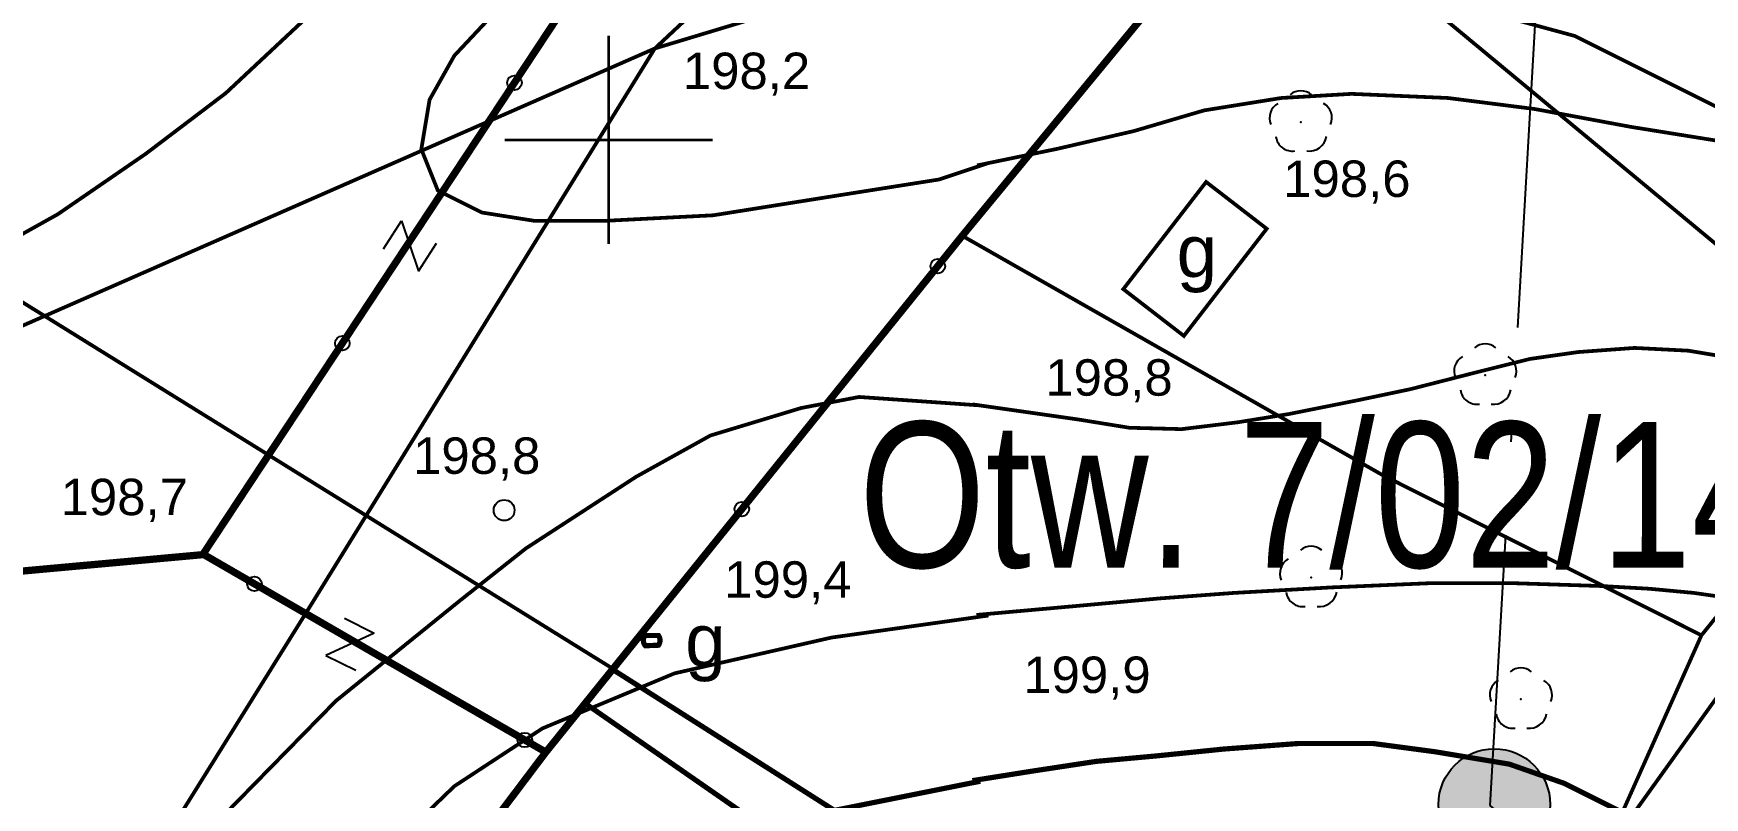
# Model space of a CAD drawing. Extents: x 7572697 to 7573818, y 5546684 to 5547005.
# Drawn here: x 7573186.18 to 7573226.33, y 5546784.19 to 5546802.56 of the extents above; entities that cross this region are included whole.
import ezdxf
from ezdxf.enums import TextEntityAlignment as Align

# ---------------------------------------------------------------- set-up
doc = ezdxf.new("R2010")
doc.units = 0
doc.header["$MEASUREMENT"] = 0
for name, pattern in [('15', [3, 2, -0.45, 0.1, -0.45]), ('2', [1, 0.5, -0.5]), ('901', [0])]:
    doc.linetypes.add(name, pattern=pattern)
doc.styles.add('STYL_ARIAL', font='Arial', dxfattribs={"oblique": 0.1})

# ---------------------------------------------------------------- blocks, each defined once
blk = doc.blocks.new('510')
at = {"color": 0}
blk.add_circle((0, 0), 0.25, dxfattribs=at)
blk.add_circle((0, 0), 0.25, dxfattribs=at)
blk = doc.blocks.new('922')
at = {"color": 0}
for centre, radius, start, end in [((-0.35, 0.1), 0.4, 119.8482, 203.5195), ((0, 0.35), 0.4, 50.114, 129.886), ((0.35, 0.1), 0.4, 336.8845, 60.1518), ((-0.2, -0.3), 0.4, 187.477, 278.4788), ((0.2, -0.275), 0.425, 262.6459, 349.6289)]:
    blk.add_arc(centre, radius, start, end, dxfattribs=at)
blk.add_point((0, 0), dxfattribs=at)
blk = doc.blocks.new('991')
at = {"color": 0}
for p, q in [((-0.4, 0.5), (0.4, 0.5)), ((0.4, 0.5), (-0.4, -0.5)), ((-0.4, -0.5), (0.4, -0.5))]:
    blk.add_line(p, q, dxfattribs=at)

msp = doc.modelspace()

# ---------------------------------------------------------------- hatches: boundary and pattern name
at = {"linetype": 'ByBlock'}
h = msp.add_hatch(color=1, dxfattribs=at)
edge = h.paths.add_edge_path()
edge.add_arc((7573221.2789, 5546784.0269), 1.3408, 0, 360)

# ---------------------------------------------------------------- linework, layer by layer
at = {"linetype": '15', "ltscale": 5}
msp.add_lwpolyline([(7573108.622, 5546899.293), (7573226.703, 5546880.3512), (7573221.1744, 5546784.0016), (7573305.1608, 5546712.2674)], dxfattribs=at)
at = {"color": 2}
for points, const_width in [([(7573096.6131, 5546850.9191), (7573100.9787, 5546848.3394), (7573110.0738, 5546842.5516), (7573128.2044, 5546831.5582), (7573141.6717, 5546823.3561), (7573167.3959, 5546807.5406), (7573181.4255, 5546798.8887), (7573200.1845, 5546787.2404)], 0.09), ([(7573208.7525, 5546781.7712), (7573200.1052, 5546787.2683)], 0.125)]:
    msp.add_lwpolyline(points, dxfattribs=dict(at, const_width=const_width))
at = {"color": 3, "linetype": '901', "const_width": 0.175}
for points in [[(7573198.493, 5546785.287), (7573208.496, 5546797.695), (7573212.728, 5546802.829), (7573215.5785, 5546806.6441), (7573216.339, 5546807.637), (7573218.244, 5546813.72), (7573224.226, 5546820.096)], [(7573201.87, 5546807.63), (7573190.258, 5546790.045), (7573194.665, 5546787.494), (7573198.493, 5546785.287)], [(7573133.1522, 5546791.8243), (7573164.8361, 5546787.7233), (7573190.3154, 5546790.0384)], [(7573180.6789, 5546762.2437), (7573180.7948, 5546762.1567), (7573189.001, 5546772.71), (7573198.493, 5546785.287)]]:
    msp.add_lwpolyline(points, dxfattribs=at)
at = {"color": 0, "linetype": '2', "const_width": 0.09}
for points in [[(7573209.0703, 5546765.499), (7573219.3891, 5546772.9404), (7573221.7372, 5546778.7943), (7573222.6434, 5546781.0499), (7573228.9273, 5546789.8142), (7573236.792, 5546801.0392), (7573250.2792, 5546814.3147)], [(7573216.0456, 5546797.9728), (7573216.0446, 5546797.9742), (7573216.0436, 5546797.9756), (7573216.0427, 5546797.9771), (7573216.0418, 5546797.9787), (7573216.041, 5546797.9802), (7573216.0403, 5546797.9818), (7573216.0396, 5546797.9834), (7573216.039, 5546797.985), (7573216.0384, 5546797.9867), (7573216.0379, 5546797.9883), (7573216.0374, 5546797.99), (7573216.037, 5546797.9917), (7573216.0367, 5546797.9934), (7573216.0364, 5546797.9951), (7573216.0362, 5546797.9969), (7573216.036, 5546797.9986), (7573216.0359, 5546798.0004), (7573216.0359, 5546798.0021), (7573216.0359, 5546798.0039), (7573216.036, 5546798.0056), (7573216.0362, 5546798.0073), (7573216.0364, 5546798.0091), (7573216.0366, 5546798.0108), (7573216.037, 5546798.0125), (7573216.0373, 5546798.0142), (7573216.0378, 5546798.0159), (7573216.0383, 5546798.0176), (7573216.0389, 5546798.0192), (7573216.0395, 5546798.0209), (7573216.0401, 5546798.0225), (7573216.0409, 5546798.024), (7573216.0417, 5546798.0256), (7573216.0425, 5546798.0271), (7573216.0434, 5546798.0286), (7573216.0443, 5546798.0301), (7573216.0453, 5546798.0315), (7573216.0464, 5546798.0329), (7573216.0475, 5546798.0343), (7573216.0486, 5546798.0356), (7573216.0498, 5546798.0369), (7573216.051, 5546798.0381), (7573216.0523, 5546798.0393), (7573216.0536, 5546798.0405), (7573216.055, 5546798.0416), (7573216.0564, 5546798.0426), (7573216.0578, 5546798.0436), (7573216.0592, 5546798.0446), (7573216.0607, 5546798.0455), (7573216.0623, 5546798.0464), (7573216.0638, 5546798.0472), (7573216.0654, 5546798.0479), (7573216.067, 5546798.0486), (7573216.0686, 5546798.0492), (7573216.0703, 5546798.0498), (7573216.0719, 5546798.0503), (7573216.0736, 5546798.0508), (7573216.0753, 5546798.0512), (7573216.077, 5546798.0515), (7573216.0788, 5546798.0518), (7573216.0805, 5546798.052), (7573216.0822, 5546798.0522), (7573216.084, 5546798.0523), (7573216.0857, 5546798.0523), (7573216.0875, 5546798.0523), (7573216.0892, 5546798.0522), (7573216.0909, 5546798.052), (7573216.0927, 5546798.0518), (7573216.0944, 5546798.0516), (7573216.0961, 5546798.0512), (7573216.0978, 5546798.0509), (7573216.0995, 5546798.0504), (7573216.1012, 5546798.0499), (7573216.1028, 5546798.0493), (7573216.1045, 5546798.0487), (7573216.1061, 5546798.0481), (7573216.1076, 5546798.0473), (7573216.1092, 5546798.0465), (7573216.1107, 5546798.0457), (7573216.1122, 5546798.0448), (7573216.1137, 5546798.0439), (7573216.1151, 5546798.0429), (7573216.1165, 5546798.0418), (7573216.1179, 5546798.0407), (7573216.1192, 5546798.0396), (7573216.1205, 5546798.0384), (7573216.1217, 5546798.0372), (7573216.1229, 5546798.0359), (7573216.1241, 5546798.0346), (7573216.1252, 5546798.0332), (7573216.1262, 5546798.0318), (7573216.1272, 5546798.0304), (7573216.1282, 5546798.029), (7573216.1291, 5546798.0275), (7573216.13, 5546798.0259), (7573216.1308, 5546798.0244), (7573216.1315, 5546798.0228), (7573216.1322, 5546798.0212), (7573216.1328, 5546798.0196), (7573216.1334, 5546798.0179), (7573216.1339, 5546798.0163), (7573216.1344, 5546798.0146), (7573216.1348, 5546798.0129), (7573216.1351, 5546798.0112), (7573216.1354, 5546798.0094), (7573216.1356, 5546798.0077), (7573216.1358, 5546798.006), (7573216.1359, 5546798.0042), (7573216.1359, 5546798.0025), (7573216.1359, 5546798.0007), (7573216.1358, 5546797.999), (7573216.1356, 5546797.9973), (7573216.1354, 5546797.9955), (7573216.1352, 5546797.9938), (7573216.1348, 5546797.9921), (7573216.1345, 5546797.9904), (7573216.134, 5546797.9887), (7573216.1335, 5546797.987), (7573216.133, 5546797.9854), (7573216.1323, 5546797.9837), (7573216.1317, 5546797.9821), (7573216.1309, 5546797.9806), (7573216.1301, 5546797.979), (7573216.1293, 5546797.9775), (7573216.1284, 5546797.976), (7573216.1275, 5546797.9745), (7573216.1265, 5546797.9731), (7573216.1254, 5546797.9717), (7573216.1243, 5546797.9703), (7573216.1232, 5546797.969), (7573216.122, 5546797.9677), (7573216.1208, 5546797.9665), (7573216.1195, 5546797.9653), (7573216.1182, 5546797.9641), (7573216.1168, 5546797.963), (7573216.1154, 5546797.962), (7573216.114, 5546797.961), (7573216.1126, 5546797.96), (7573216.1111, 5546797.9591), (7573216.1095, 5546797.9582), (7573216.108, 5546797.9574), (7573216.1064, 5546797.9567), (7573216.1048, 5546797.956), (7573216.1032, 5546797.9554), (7573216.1015, 5546797.9548), (7573216.0999, 5546797.9543), (7573216.0982, 5546797.9538), (7573216.0965, 5546797.9534), (7573216.0948, 5546797.9531), (7573216.0931, 5546797.9528), (7573216.0913, 5546797.9526), (7573216.0896, 5546797.9524), (7573216.0878, 5546797.9523), (7573216.0861, 5546797.9523), (7573216.0843, 5546797.9523), (7573216.0826, 5546797.9524), (7573216.0809, 5546797.9526), (7573216.0791, 5546797.9528), (7573216.0774, 5546797.953), (7573216.0757, 5546797.9534), (7573216.074, 5546797.9537), (7573216.0723, 5546797.9542), (7573216.0706, 5546797.9547), (7573216.069, 5546797.9552), (7573216.0673, 5546797.9559), (7573216.0657, 5546797.9565), (7573216.0642, 5546797.9573), (7573216.0626, 5546797.9581), (7573216.0611, 5546797.9589), (7573216.0596, 5546797.9598), (7573216.0581, 5546797.9607), (7573216.0567, 5546797.9617), (7573216.0553, 5546797.9628), (7573216.0539, 5546797.9639), (7573216.0526, 5546797.965), (7573216.0513, 5546797.9662), (7573216.0501, 5546797.9674), (7573216.0489, 5546797.9687), (7573216.0477, 5546797.97), (7573216.0456, 5546797.9728)], [(7573214.1935, 5546794.5993), (7573214.1925, 5546794.6007), (7573214.1915, 5546794.6022), (7573214.1906, 5546794.6037), (7573214.1898, 5546794.6052), (7573214.189, 5546794.6068), (7573214.1882, 5546794.6083), (7573214.1875, 5546794.6099), (7573214.1869, 5546794.6116), (7573214.1863, 5546794.6132), (7573214.1858, 5546794.6149), (7573214.1853, 5546794.6166), (7573214.1849, 5546794.6183), (7573214.1846, 5546794.62), (7573214.1843, 5546794.6217), (7573214.1841, 5546794.6234), (7573214.184, 5546794.6252), (7573214.1839, 5546794.6269), (7573214.1838, 5546794.6287), (7573214.1838, 5546794.6304), (7573214.1839, 5546794.6322), (7573214.1841, 5546794.6339), (7573214.1843, 5546794.6356), (7573214.1845, 5546794.6374), (7573214.1849, 5546794.6391), (7573214.1853, 5546794.6408), (7573214.1857, 5546794.6425), (7573214.1862, 5546794.6441), (7573214.1868, 5546794.6458), (7573214.1874, 5546794.6474), (7573214.1881, 5546794.649), (7573214.1888, 5546794.6506), (7573214.1896, 5546794.6522), (7573214.1904, 5546794.6537), (7573214.1913, 5546794.6552), (7573214.1923, 5546794.6567), (7573214.1933, 5546794.6581), (7573214.1943, 5546794.6595), (7573214.1954, 5546794.6608), (7573214.1965, 5546794.6622), (7573214.1977, 5546794.6635), (7573214.1989, 5546794.6647), (7573214.2002, 5546794.6659), (7573214.2015, 5546794.667), (7573214.2029, 5546794.6681), (7573214.2043, 5546794.6692), (7573214.2057, 5546794.6702), (7573214.2072, 5546794.6712), (7573214.2087, 5546794.6721), (7573214.2102, 5546794.6729), (7573214.2117, 5546794.6737), (7573214.2133, 5546794.6745), (7573214.2149, 5546794.6751), (7573214.2165, 5546794.6758), (7573214.2182, 5546794.6764), (7573214.2199, 5546794.6769), (7573214.2215, 5546794.6773), (7573214.2232, 5546794.6777), (7573214.2249, 5546794.6781), (7573214.2267, 5546794.6783), (7573214.2284, 5546794.6786), (7573214.2301, 5546794.6787), (7573214.2319, 5546794.6788), (7573214.2336, 5546794.6789), (7573214.2354, 5546794.6788), (7573214.2371, 5546794.6787), (7573214.2389, 5546794.6786), (7573214.2406, 5546794.6784), (7573214.2423, 5546794.6781), (7573214.244, 5546794.6778), (7573214.2457, 5546794.6774), (7573214.2474, 5546794.677), (7573214.2491, 5546794.6765), (7573214.2507, 5546794.6759), (7573214.2524, 5546794.6753), (7573214.254, 5546794.6746), (7573214.2556, 5546794.6739), (7573214.2571, 5546794.6731), (7573214.2587, 5546794.6723), (7573214.2601, 5546794.6714), (7573214.2616, 5546794.6704), (7573214.2631, 5546794.6694), (7573214.2644, 5546794.6684), (7573214.2658, 5546794.6673), (7573214.2671, 5546794.6661), (7573214.2684, 5546794.665), (7573214.2697, 5546794.6637), (7573214.2708, 5546794.6625), (7573214.272, 5546794.6611), (7573214.2731, 5546794.6598), (7573214.2742, 5546794.6584), (7573214.2752, 5546794.657), (7573214.2761, 5546794.6555), (7573214.277, 5546794.654), (7573214.2779, 5546794.6525), (7573214.2787, 5546794.6509), (7573214.2794, 5546794.6494), (7573214.2801, 5546794.6478), (7573214.2807, 5546794.6461), (7573214.2813, 5546794.6445), (7573214.2818, 5546794.6428), (7573214.2823, 5546794.6411), (7573214.2827, 5546794.6394), (7573214.283, 5546794.6377), (7573214.2833, 5546794.636), (7573214.2835, 5546794.6343), (7573214.2837, 5546794.6325), (7573214.2838, 5546794.6308), (7573214.2838, 5546794.629), (7573214.2838, 5546794.6273), (7573214.2837, 5546794.6256), (7573214.2836, 5546794.6238), (7573214.2834, 5546794.6221), (7573214.2831, 5546794.6204), (7573214.2828, 5546794.6186), (7573214.2824, 5546794.6169), (7573214.2819, 5546794.6153), (7573214.2814, 5546794.6136), (7573214.2809, 5546794.6119), (7573214.2802, 5546794.6103), (7573214.2796, 5546794.6087), (7573214.2788, 5546794.6071), (7573214.2781, 5546794.6056), (7573214.2772, 5546794.604), (7573214.2763, 5546794.6025), (7573214.2754, 5546794.6011), (7573214.2744, 5546794.5996), (7573214.2733, 5546794.5982), (7573214.2722, 5546794.5969), (7573214.2711, 5546794.5955), (7573214.2699, 5546794.5943), (7573214.2687, 5546794.593), (7573214.2674, 5546794.5918), (7573214.2661, 5546794.5907), (7573214.2648, 5546794.5896), (7573214.2634, 5546794.5885), (7573214.2619, 5546794.5875), (7573214.2605, 5546794.5866), (7573214.259, 5546794.5857), (7573214.2575, 5546794.5848), (7573214.2559, 5546794.584), (7573214.2543, 5546794.5833), (7573214.2527, 5546794.5826), (7573214.2511, 5546794.5819), (7573214.2495, 5546794.5814), (7573214.2478, 5546794.5808), (7573214.2461, 5546794.5804), (7573214.2444, 5546794.58), (7573214.2427, 5546794.5797), (7573214.241, 5546794.5794), (7573214.2392, 5546794.5792), (7573214.2375, 5546794.579), (7573214.2358, 5546794.5789), (7573214.234, 5546794.5789), (7573214.2323, 5546794.5789), (7573214.2305, 5546794.579), (7573214.2288, 5546794.5791), (7573214.227, 5546794.5793), (7573214.2253, 5546794.5796), (7573214.2236, 5546794.5799), (7573214.2219, 5546794.5803), (7573214.2202, 5546794.5807), (7573214.2185, 5546794.5812), (7573214.2169, 5546794.5818), (7573214.2153, 5546794.5824), (7573214.2137, 5546794.5831), (7573214.2121, 5546794.5838), (7573214.2105, 5546794.5846), (7573214.209, 5546794.5855), (7573214.2075, 5546794.5864), (7573214.206, 5546794.5873), (7573214.2046, 5546794.5883), (7573214.2032, 5546794.5893), (7573214.2018, 5546794.5904), (7573214.2005, 5546794.5916), (7573214.1992, 5546794.5928), (7573214.198, 5546794.594), (7573214.1968, 5546794.5953), (7573214.1956, 5546794.5966), (7573214.1935, 5546794.5993)]]:
    msp.add_lwpolyline(points, dxfattribs=at)
at = {"color": 0}
for points, const_width in [([(7573209.087, 5546809.6571), (7573201.1105, 5546802.1959), (7573192.7227, 5546788.6183), (7573177.5164, 5546764.2258)], 0.09), ([(7573276.6913, 5546772.7354), (7573270.6059, 5546778.8539), (7573240.8667, 5546793.6507), (7573223.219, 5546802.4944), (7573213.0391, 5546805.2593), (7573209.831, 5546804.8294)], 0.09), ([(7573133.3242, 5546791.6788), (7573142.4523, 5546791.0173), (7573159.9677, 5546787.6439), (7573167.1776, 5546787.3131), (7573201.1105, 5546802.196), (7573209.831, 5546804.8294)], 0.09), ([(7573214.3554, 5546798.9887), (7573215.8106, 5546797.8642), (7573213.8206, 5546795.2889), (7573212.3654, 5546796.4133), (7573214.3554, 5546798.9887)], 0.09), ([(7573197.2271, 5546791.4606), (7573197.2261, 5546791.4621), (7573197.2251, 5546791.4635), (7573197.2242, 5546791.465), (7573197.2234, 5546791.4665), (7573197.2226, 5546791.4681), (7573197.2218, 5546791.4697), (7573197.2211, 5546791.4713), (7573197.2205, 5546791.4729), (7573197.2199, 5546791.4745), (7573197.2194, 5546791.4762), (7573197.2189, 5546791.4779), (7573197.2185, 5546791.4796), (7573197.2182, 5546791.4813), (7573197.2179, 5546791.483), (7573197.2177, 5546791.4848), (7573197.2175, 5546791.4865), (7573197.2174, 5546791.4882), (7573197.2174, 5546791.49), (7573197.2174, 5546791.4917), (7573197.2175, 5546791.4935), (7573197.2177, 5546791.4952), (7573197.2179, 5546791.4969), (7573197.2181, 5546791.4987), (7573197.2185, 5546791.5004), (7573197.2188, 5546791.5021), (7573197.2193, 5546791.5038), (7573197.2198, 5546791.5054), (7573197.2204, 5546791.5071), (7573197.221, 5546791.5087), (7573197.2217, 5546791.5103), (7573197.2224, 5546791.5119), (7573197.2232, 5546791.5135), (7573197.224, 5546791.515), (7573197.2249, 5546791.5165), (7573197.2259, 5546791.518), (7573197.2268, 5546791.5194), (7573197.2279, 5546791.5208), (7573197.229, 5546791.5222), (7573197.2301, 5546791.5235), (7573197.2313, 5546791.5248), (7573197.2325, 5546791.526), (7573197.2338, 5546791.5272), (7573197.2351, 5546791.5284), (7573197.2365, 5546791.5295), (7573197.2379, 5546791.5305), (7573197.2393, 5546791.5315), (7573197.2408, 5546791.5325), (7573197.2422, 5546791.5334), (7573197.2438, 5546791.5342), (7573197.2453, 5546791.535), (7573197.2469, 5546791.5358), (7573197.2485, 5546791.5365), (7573197.2501, 5546791.5371), (7573197.2518, 5546791.5377), (7573197.2534, 5546791.5382), (7573197.2551, 5546791.5386), (7573197.2568, 5546791.539), (7573197.2585, 5546791.5394), (7573197.2603, 5546791.5397), (7573197.262, 5546791.5399), (7573197.2637, 5546791.54), (7573197.2655, 5546791.5401), (7573197.2672, 5546791.5402), (7573197.269, 5546791.5402), (7573197.2707, 5546791.5401), (7573197.2724, 5546791.5399), (7573197.2742, 5546791.5397), (7573197.2759, 5546791.5395), (7573197.2776, 5546791.5391), (7573197.2793, 5546791.5387), (7573197.281, 5546791.5383), (7573197.2827, 5546791.5378), (7573197.2843, 5546791.5372), (7573197.286, 5546791.5366), (7573197.2876, 5546791.5359), (7573197.2892, 5546791.5352), (7573197.2907, 5546791.5344), (7573197.2922, 5546791.5336), (7573197.2937, 5546791.5327), (7573197.2952, 5546791.5317), (7573197.2966, 5546791.5307), (7573197.298, 5546791.5297), (7573197.2994, 5546791.5286), (7573197.3007, 5546791.5275), (7573197.302, 5546791.5263), (7573197.3032, 5546791.5251), (7573197.3044, 5546791.5238), (7573197.3056, 5546791.5225), (7573197.3067, 5546791.5211), (7573197.3077, 5546791.5197), (7573197.3088, 5546791.5183), (7573197.3097, 5546791.5168), (7573197.3106, 5546791.5153), (7573197.3115, 5546791.5138), (7573197.3123, 5546791.5123), (7573197.313, 5546791.5107), (7573197.3137, 5546791.5091), (7573197.3143, 5546791.5075), (7573197.3149, 5546791.5058), (7573197.3154, 5546791.5041), (7573197.3159, 5546791.5025), (7573197.3163, 5546791.5008), (7573197.3166, 5546791.4991), (7573197.3169, 5546791.4973), (7573197.3171, 5546791.4956), (7573197.3173, 5546791.4939), (7573197.3174, 5546791.4921), (7573197.3174, 5546791.4904), (7573197.3174, 5546791.4886), (7573197.3173, 5546791.4869), (7573197.3172, 5546791.4851), (7573197.3169, 5546791.4834), (7573197.3167, 5546791.4817), (7573197.3164, 5546791.48), (7573197.316, 5546791.4783), (7573197.3155, 5546791.4766), (7573197.315, 5546791.4749), (7573197.3145, 5546791.4733), (7573197.3138, 5546791.4716), (7573197.3132, 5546791.47), (7573197.3124, 5546791.4684), (7573197.3116, 5546791.4669), (7573197.3108, 5546791.4653), (7573197.3099, 5546791.4638), (7573197.309, 5546791.4624), (7573197.308, 5546791.4609), (7573197.3069, 5546791.4595), (7573197.3058, 5546791.4582), (7573197.3047, 5546791.4569), (7573197.3035, 5546791.4556), (7573197.3023, 5546791.4543), (7573197.301, 5546791.4532), (7573197.2997, 5546791.452), (7573197.2983, 5546791.4509), (7573197.297, 5546791.4498), (7573197.2955, 5546791.4488), (7573197.2941, 5546791.4479), (7573197.2926, 5546791.447), (7573197.2911, 5546791.4461), (7573197.2895, 5546791.4453), (7573197.2879, 5546791.4446), (7573197.2863, 5546791.4439), (7573197.2847, 5546791.4433), (7573197.283, 5546791.4427), (7573197.2814, 5546791.4422), (7573197.2797, 5546791.4417), (7573197.278, 5546791.4413), (7573197.2763, 5546791.441), (7573197.2746, 5546791.4407), (7573197.2728, 5546791.4405), (7573197.2711, 5546791.4403), (7573197.2693, 5546791.4402), (7573197.2676, 5546791.4402), (7573197.2659, 5546791.4402), (7573197.2641, 5546791.4403), (7573197.2624, 5546791.4404), (7573197.2606, 5546791.4406), (7573197.2589, 5546791.4409), (7573197.2572, 5546791.4412), (7573197.2555, 5546791.4416), (7573197.2538, 5546791.4421), (7573197.2521, 5546791.4426), (7573197.2505, 5546791.4431), (7573197.2489, 5546791.4438), (7573197.2472, 5546791.4444), (7573197.2457, 5546791.4452), (7573197.2441, 5546791.4459), (7573197.2426, 5546791.4468), (7573197.2411, 5546791.4477), (7573197.2396, 5546791.4486), (7573197.2382, 5546791.4496), (7573197.2368, 5546791.4507), (7573197.2354, 5546791.4518), (7573197.2341, 5546791.4529), (7573197.2328, 5546791.4541), (7573197.2316, 5546791.4553), (7573197.2304, 5546791.4566), (7573197.2292, 5546791.4579), (7573197.2271, 5546791.4606)], 0.065), ([(7573190.0833, 5546790.4288), (7573190.0823, 5546790.4302), (7573190.0814, 5546790.4316), (7573190.0805, 5546790.4331), (7573190.0796, 5546790.4347), (7573190.0788, 5546790.4362), (7573190.0781, 5546790.4378), (7573190.0774, 5546790.4394), (7573190.0767, 5546790.441), (7573190.0762, 5546790.4427), (7573190.0757, 5546790.4443), (7573190.0752, 5546790.446), (7573190.0748, 5546790.4477), (7573190.0745, 5546790.4494), (7573190.0742, 5546790.4512), (7573190.074, 5546790.4529), (7573190.0738, 5546790.4546), (7573190.0737, 5546790.4564), (7573190.0737, 5546790.4581), (7573190.0737, 5546790.4599), (7573190.0738, 5546790.4616), (7573190.0739, 5546790.4633), (7573190.0741, 5546790.4651), (7573190.0744, 5546790.4668), (7573190.0747, 5546790.4685), (7573190.0751, 5546790.4702), (7573190.0755, 5546790.4719), (7573190.0761, 5546790.4736), (7573190.0766, 5546790.4752), (7573190.0772, 5546790.4769), (7573190.0779, 5546790.4785), (7573190.0786, 5546790.4801), (7573190.0794, 5546790.4816), (7573190.0803, 5546790.4831), (7573190.0812, 5546790.4846), (7573190.0821, 5546790.4861), (7573190.0831, 5546790.4875), (7573190.0841, 5546790.4889), (7573190.0852, 5546790.4903), (7573190.0864, 5546790.4916), (7573190.0876, 5546790.4929), (7573190.0888, 5546790.4941), (7573190.0901, 5546790.4953), (7573190.0914, 5546790.4965), (7573190.0927, 5546790.4976), (7573190.0941, 5546790.4986), (7573190.0955, 5546790.4997), (7573190.097, 5546790.5006), (7573190.0985, 5546790.5015), (7573190.1, 5546790.5024), (7573190.1016, 5546790.5032), (7573190.1032, 5546790.5039), (7573190.1048, 5546790.5046), (7573190.1064, 5546790.5052), (7573190.108, 5546790.5058), (7573190.1097, 5546790.5063), (7573190.1114, 5546790.5068), (7573190.1131, 5546790.5072), (7573190.1148, 5546790.5075), (7573190.1165, 5546790.5078), (7573190.1182, 5546790.508), (7573190.12, 5546790.5082), (7573190.1217, 5546790.5083), (7573190.1235, 5546790.5083), (7573190.1252, 5546790.5083), (7573190.127, 5546790.5082), (7573190.1287, 5546790.5081), (7573190.1304, 5546790.5078), (7573190.1322, 5546790.5076), (7573190.1339, 5546790.5073), (7573190.1356, 5546790.5069), (7573190.1373, 5546790.5064), (7573190.1389, 5546790.5059), (7573190.1406, 5546790.5054), (7573190.1422, 5546790.5047), (7573190.1438, 5546790.5041), (7573190.1454, 5546790.5033), (7573190.147, 5546790.5025), (7573190.1485, 5546790.5017), (7573190.15, 5546790.5008), (7573190.1515, 5546790.4999), (7573190.1529, 5546790.4989), (7573190.1543, 5546790.4978), (7573190.1557, 5546790.4967), (7573190.157, 5546790.4956), (7573190.1583, 5546790.4944), (7573190.1595, 5546790.4932), (7573190.1607, 5546790.4919), (7573190.1618, 5546790.4906), (7573190.1629, 5546790.4892), (7573190.164, 5546790.4879), (7573190.165, 5546790.4864), (7573190.166, 5546790.485), (7573190.1669, 5546790.4835), (7573190.1677, 5546790.4819), (7573190.1685, 5546790.4804), (7573190.1693, 5546790.4788), (7573190.1699, 5546790.4772), (7573190.1706, 5546790.4756), (7573190.1712, 5546790.4739), (7573190.1717, 5546790.4723), (7573190.1721, 5546790.4706), (7573190.1725, 5546790.4689), (7573190.1729, 5546790.4672), (7573190.1731, 5546790.4655), (7573190.1734, 5546790.4637), (7573190.1735, 5546790.462), (7573190.1736, 5546790.4602), (7573190.1737, 5546790.4585), (7573190.1736, 5546790.4568), (7573190.1736, 5546790.455), (7573190.1734, 5546790.4533), (7573190.1732, 5546790.4515), (7573190.1729, 5546790.4498), (7573190.1726, 5546790.4481), (7573190.1722, 5546790.4464), (7573190.1718, 5546790.4447), (7573190.1713, 5546790.443), (7573190.1707, 5546790.4414), (7573190.1701, 5546790.4398), (7573190.1694, 5546790.4381), (7573190.1687, 5546790.4366), (7573190.1679, 5546790.435), (7573190.1671, 5546790.4335), (7573190.1662, 5546790.432), (7573190.1652, 5546790.4305), (7573190.1642, 5546790.4291), (7573190.1632, 5546790.4277), (7573190.1621, 5546790.4263), (7573190.1609, 5546790.425), (7573190.1598, 5546790.4237), (7573190.1585, 5546790.4225), (7573190.1573, 5546790.4213), (7573190.1559, 5546790.4201), (7573190.1546, 5546790.419), (7573190.1532, 5546790.418), (7573190.1518, 5546790.417), (7573190.1503, 5546790.416), (7573190.1488, 5546790.4151), (7573190.1473, 5546790.4142), (7573190.1458, 5546790.4135), (7573190.1442, 5546790.4127), (7573190.1426, 5546790.412), (7573190.1409, 5546790.4114), (7573190.1393, 5546790.4108), (7573190.1376, 5546790.4103), (7573190.1359, 5546790.4098), (7573190.1342, 5546790.4094), (7573190.1325, 5546790.4091), (7573190.1308, 5546790.4088), (7573190.1291, 5546790.4086), (7573190.1273, 5546790.4084), (7573190.1256, 5546790.4083), (7573190.1239, 5546790.4083), (7573190.1221, 5546790.4083), (7573190.1204, 5546790.4084), (7573190.1186, 5546790.4086), (7573190.1169, 5546790.4088), (7573190.1152, 5546790.409), (7573190.1135, 5546790.4094), (7573190.1118, 5546790.4097), (7573190.1101, 5546790.4102), (7573190.1084, 5546790.4107), (7573190.1067, 5546790.4113), (7573190.1051, 5546790.4119), (7573190.1035, 5546790.4126), (7573190.1019, 5546790.4133), (7573190.1004, 5546790.4141), (7573190.0988, 5546790.4149), (7573190.0973, 5546790.4158), (7573190.0959, 5546790.4167), (7573190.0944, 5546790.4177), (7573190.093, 5546790.4188), (7573190.0917, 5546790.4199), (7573190.0903, 5546790.421), (7573190.0891, 5546790.4222), (7573190.0878, 5546790.4234), (7573190.0866, 5546790.4247), (7573190.0855, 5546790.426), (7573190.0833, 5546790.4288)], 0.065), ([(7573202.7172, 5546790.098), (7573202.7162, 5546790.0995), (7573202.7152, 5546790.1009), (7573202.7143, 5546790.1024), (7573202.7135, 5546790.1039), (7573202.7127, 5546790.1055), (7573202.7119, 5546790.1071), (7573202.7112, 5546790.1087), (7573202.7106, 5546790.1103), (7573202.71, 5546790.1119), (7573202.7095, 5546790.1136), (7573202.709, 5546790.1153), (7573202.7086, 5546790.117), (7573202.7083, 5546790.1187), (7573202.708, 5546790.1204), (7573202.7078, 5546790.1222), (7573202.7076, 5546790.1239), (7573202.7075, 5546790.1256), (7573202.7075, 5546790.1274), (7573202.7075, 5546790.1291), (7573202.7076, 5546790.1309), (7573202.7078, 5546790.1326), (7573202.708, 5546790.1343), (7573202.7082, 5546790.1361), (7573202.7086, 5546790.1378), (7573202.709, 5546790.1395), (7573202.7094, 5546790.1412), (7573202.7099, 5546790.1428), (7573202.7105, 5546790.1445), (7573202.7111, 5546790.1461), (7573202.7118, 5546790.1477), (7573202.7125, 5546790.1493), (7573202.7133, 5546790.1509), (7573202.7141, 5546790.1524), (7573202.715, 5546790.1539), (7573202.716, 5546790.1554), (7573202.7169, 5546790.1568), (7573202.718, 5546790.1582), (7573202.7191, 5546790.1596), (7573202.7202, 5546790.1609), (7573202.7214, 5546790.1622), (7573202.7226, 5546790.1634), (7573202.7239, 5546790.1646), (7573202.7252, 5546790.1658), (7573202.7266, 5546790.1669), (7573202.728, 5546790.1679), (7573202.7294, 5546790.1689), (7573202.7309, 5546790.1699), (7573202.7323, 5546790.1708), (7573202.7339, 5546790.1716), (7573202.7354, 5546790.1724), (7573202.737, 5546790.1732), (7573202.7386, 5546790.1739), (7573202.7402, 5546790.1745), (7573202.7419, 5546790.1751), (7573202.7435, 5546790.1756), (7573202.7452, 5546790.176), (7573202.7469, 5546790.1764), (7573202.7486, 5546790.1768), (7573202.7504, 5546790.1771), (7573202.7521, 5546790.1773), (7573202.7538, 5546790.1774), (7573202.7556, 5546790.1775), (7573202.7573, 5546790.1776), (7573202.7591, 5546790.1776), (7573202.7608, 5546790.1775), (7573202.7625, 5546790.1773), (7573202.7643, 5546790.1771), (7573202.766, 5546790.1769), (7573202.7677, 5546790.1765), (7573202.7694, 5546790.1761), (7573202.7711, 5546790.1757), (7573202.7728, 5546790.1752), (7573202.7744, 5546790.1746), (7573202.7761, 5546790.174), (7573202.7777, 5546790.1733), (7573202.7793, 5546790.1726), (7573202.7808, 5546790.1718), (7573202.7823, 5546790.171), (7573202.7838, 5546790.1701), (7573202.7853, 5546790.1691), (7573202.7867, 5546790.1681), (7573202.7881, 5546790.1671), (7573202.7895, 5546790.166), (7573202.7908, 5546790.1649), (7573202.7921, 5546790.1637), (7573202.7933, 5546790.1624), (7573202.7945, 5546790.1612), (7573202.7957, 5546790.1599), (7573202.7968, 5546790.1585), (7573202.7978, 5546790.1571), (7573202.7989, 5546790.1557), (7573202.7998, 5546790.1542), (7573202.8007, 5546790.1527), (7573202.8016, 5546790.1512), (7573202.8024, 5546790.1497), (7573202.8031, 5546790.1481), (7573202.8038, 5546790.1465), (7573202.8044, 5546790.1449), (7573202.805, 5546790.1432), (7573202.8055, 5546790.1415), (7573202.806, 5546790.1399), (7573202.8064, 5546790.1382), (7573202.8067, 5546790.1364), (7573202.807, 5546790.1347), (7573202.8072, 5546790.133), (7573202.8074, 5546790.1313), (7573202.8075, 5546790.1295), (7573202.8075, 5546790.1278), (7573202.8075, 5546790.126), (7573202.8074, 5546790.1243), (7573202.8073, 5546790.1225), (7573202.8071, 5546790.1208), (7573202.8068, 5546790.1191), (7573202.8065, 5546790.1174), (7573202.8061, 5546790.1157), (7573202.8056, 5546790.114), (7573202.8051, 5546790.1123), (7573202.8046, 5546790.1107), (7573202.8039, 5546790.109), (7573202.8033, 5546790.1074), (7573202.8025, 5546790.1058), (7573202.8017, 5546790.1043), (7573202.8009, 5546790.1027), (7573202.8, 5546790.1012), (7573202.7991, 5546790.0998), (7573202.7981, 5546790.0983), (7573202.797, 5546790.0969), (7573202.7959, 5546790.0956), (7573202.7948, 5546790.0943), (7573202.7936, 5546790.093), (7573202.7924, 5546790.0917), (7573202.7911, 5546790.0905), (7573202.7898, 5546790.0894), (7573202.7884, 5546790.0883), (7573202.7871, 5546790.0872), (7573202.7856, 5546790.0862), (7573202.7842, 5546790.0853), (7573202.7827, 5546790.0844), (7573202.7812, 5546790.0835), (7573202.7796, 5546790.0827), (7573202.778, 5546790.082), (7573202.7764, 5546790.0813), (7573202.7748, 5546790.0807), (7573202.7731, 5546790.0801), (7573202.7715, 5546790.0796), (7573202.7698, 5546790.0791), (7573202.7681, 5546790.0787), (7573202.7664, 5546790.0784), (7573202.7647, 5546790.0781), (7573202.7629, 5546790.0779), (7573202.7612, 5546790.0777), (7573202.7594, 5546790.0776), (7573202.7577, 5546790.0776), (7573202.756, 5546790.0776), (7573202.7542, 5546790.0777), (7573202.7525, 5546790.0778), (7573202.7507, 5546790.078), (7573202.749, 5546790.0783), (7573202.7473, 5546790.0786), (7573202.7456, 5546790.079), (7573202.7439, 5546790.0795), (7573202.7422, 5546790.08), (7573202.7406, 5546790.0805), (7573202.739, 5546790.0811), (7573202.7374, 5546790.0818), (7573202.7358, 5546790.0826), (7573202.7342, 5546790.0833), (7573202.7327, 5546790.0842), (7573202.7312, 5546790.0851), (7573202.7297, 5546790.086), (7573202.7283, 5546790.087), (7573202.7269, 5546790.0881), (7573202.7255, 5546790.0892), (7573202.7242, 5546790.0903), (7573202.7229, 5546790.0915), (7573202.7217, 5546790.0927), (7573202.7205, 5546790.094), (7573202.7193, 5546790.0953), (7573202.7172, 5546790.098)], 0.065), ([(7573200.8746, 5546787.8548), (7573200.8706, 5546787.8605), (7573200.8668, 5546787.8664), (7573200.8632, 5546787.8723), (7573200.8598, 5546787.8784), (7573200.8566, 5546787.8846), (7573200.8536, 5546787.891), (7573200.8509, 5546787.8974), (7573200.8483, 5546787.9039), (7573200.846, 5546787.9105), (7573200.844, 5546787.9171), (7573200.8421, 5546787.9239), (7573200.8405, 5546787.9307), (7573200.8392, 5546787.9375), (7573200.8381, 5546787.9444), (7573200.8372, 5546787.9513), (7573200.8365, 5546787.9583), (7573200.8362, 5546787.9653), (7573200.836, 5546787.9722), (7573200.8361, 5546787.9792), (7573200.8364, 5546787.9862), (7573200.837, 5546787.9931), (7573200.8378, 5546788.0001), (7573200.8389, 5546788.007), (7573200.8402, 5546788.0138), (7573200.8418, 5546788.0206), (7573200.8435, 5546788.0274), (7573200.8456, 5546788.0341), (7573200.8478, 5546788.0407), (7573200.8503, 5546788.0472), (7573200.853, 5546788.0536), (7573200.8559, 5546788.06), (7573200.8591, 5546788.0662), (7573200.8624, 5546788.0723), (7573200.866, 5546788.0783), (7573200.8698, 5546788.0842), (7573200.8737, 5546788.0899), (7573200.8779, 5546788.0955), (7573200.8823, 5546788.101), (7573200.8869, 5546788.1063), (7573200.8916, 5546788.1114), (7573200.8965, 5546788.1163), (7573200.9016, 5546788.1211), (7573200.9069, 5546788.1257), (7573200.9123, 5546788.1301), (7573200.9178, 5546788.1344), (7573200.9235, 5546788.1384), (7573200.9294, 5546788.1422), (7573200.9353, 5546788.1458), (7573200.9414, 5546788.1492), (7573200.9476, 5546788.1524), (7573200.954, 5546788.1554), (7573200.9604, 5546788.1581), (7573200.9669, 5546788.1607), (7573200.9735, 5546788.163), (7573200.9801, 5546788.165), (7573200.9869, 5546788.1669), (7573200.9937, 5546788.1685), (7573201.0005, 5546788.1698), (7573201.0074, 5546788.1709), (7573201.0143, 5546788.1718), (7573201.0213, 5546788.1725), (7573201.0283, 5546788.1728), (7573201.0352, 5546788.173), (7573201.0422, 5546788.1729), (7573201.0492, 5546788.1726), (7573201.0561, 5546788.172), (7573201.0631, 5546788.1712), (7573201.07, 5546788.1701), (7573201.0768, 5546788.1688), (7573201.0836, 5546788.1672), (7573201.0904, 5546788.1655), (7573201.0971, 5546788.1634), (7573201.1037, 5546788.1612), (7573201.1102, 5546788.1587), (7573201.1166, 5546788.156), (7573201.123, 5546788.1531), (7573201.1292, 5546788.1499), (7573201.1353, 5546788.1466), (7573201.1413, 5546788.143), (7573201.1472, 5546788.1392), (7573201.1529, 5546788.1353), (7573201.1585, 5546788.1311), (7573201.164, 5546788.1267), (7573201.1693, 5546788.1221), (7573201.1744, 5546788.1174), (7573201.1793, 5546788.1125), (7573201.1841, 5546788.1074), (7573201.1887, 5546788.1021), (7573201.1931, 5546788.0967), (7573201.1974, 5546788.0912), (7573201.2014, 5546788.0855), (7573201.2052, 5546788.0796), (7573201.2088, 5546788.0737), (7573201.2122, 5546788.0676), (7573201.2154, 5546788.0614), (7573201.2184, 5546788.055), (7573201.2211, 5546788.0486), (7573201.2237, 5546788.0421), (7573201.226, 5546788.0355), (7573201.228, 5546788.0289), (7573201.2299, 5546788.0221), (7573201.2315, 5546788.0153), (7573201.2328, 5546788.0085), (7573201.2339, 5546788.0016), (7573201.2348, 5546787.9947), (7573201.2355, 5546787.9877), (7573201.2358, 5546787.9807), (7573201.236, 5546787.9738), (7573201.2359, 5546787.9668), (7573201.2356, 5546787.9598), (7573201.235, 5546787.9529), (7573201.2342, 5546787.9459), (7573201.2331, 5546787.939), (7573201.2318, 5546787.9322), (7573201.2302, 5546787.9254), (7573201.2285, 5546787.9186), (7573201.2264, 5546787.9119), (7573201.2242, 5546787.9053), (7573201.2217, 5546787.8988), (7573201.219, 5546787.8924), (7573201.2161, 5546787.886), (7573201.2129, 5546787.8798), (7573201.2096, 5546787.8737), (7573201.206, 5546787.8677), (7573201.2022, 5546787.8618), (7573201.1983, 5546787.8561), (7573201.1941, 5546787.8505), (7573201.1897, 5546787.845), (7573201.1851, 5546787.8397), (7573201.1804, 5546787.8346), (7573201.1755, 5546787.8297), (7573201.1704, 5546787.8249), (7573201.1651, 5546787.8203), (7573201.1597, 5546787.8159), (7573201.1542, 5546787.8116), (7573201.1485, 5546787.8076), (7573201.1426, 5546787.8038), (7573201.1367, 5546787.8002), (7573201.1306, 5546787.7968), (7573201.1244, 5546787.7936), (7573201.118, 5546787.7906), (7573201.1116, 5546787.7879), (7573201.1051, 5546787.7853), (7573201.0985, 5546787.783), (7573201.0919, 5546787.781), (7573201.0851, 5546787.7791), (7573201.0783, 5546787.7775), (7573201.0715, 5546787.7762), (7573201.0646, 5546787.7751), (7573201.0577, 5546787.7742), (7573201.0507, 5546787.7735), (7573201.0437, 5546787.7732), (7573201.0368, 5546787.773), (7573201.0298, 5546787.7731), (7573201.0228, 5546787.7734), (7573201.0159, 5546787.774), (7573201.0089, 5546787.7748), (7573201.002, 5546787.7759), (7573200.9952, 5546787.7772), (7573200.9884, 5546787.7788), (7573200.9816, 5546787.7805), (7573200.9749, 5546787.7826), (7573200.9683, 5546787.7848), (7573200.9618, 5546787.7873), (7573200.9554, 5546787.79), (7573200.949, 5546787.7929), (7573200.9428, 5546787.7961), (7573200.9367, 5546787.7994), (7573200.9307, 5546787.803), (7573200.9248, 5546787.8068), (7573200.9191, 5546787.8107), (7573200.9135, 5546787.8149), (7573200.908, 5546787.8193), (7573200.9027, 5546787.8239), (7573200.8976, 5546787.8286), (7573200.8927, 5546787.8335), (7573200.8879, 5546787.8386), (7573200.8833, 5546787.8439), (7573200.8746, 5546787.8548)], 0.125), ([(7573209.7286, 5546786.0631), (7573209.7276, 5546786.0646), (7573209.7267, 5546786.066), (7573209.7258, 5546786.0675), (7573209.7249, 5546786.069), (7573209.7241, 5546786.0706), (7573209.7234, 5546786.0722), (7573209.7227, 5546786.0738), (7573209.722, 5546786.0754), (7573209.7215, 5546786.077), (7573209.721, 5546786.0787), (7573209.7205, 5546786.0804), (7573209.7201, 5546786.0821), (7573209.7198, 5546786.0838), (7573209.7195, 5546786.0855), (7573209.7193, 5546786.0873), (7573209.7191, 5546786.089), (7573209.719, 5546786.0907), (7573209.719, 5546786.0925), (7573209.719, 5546786.0942), (7573209.7191, 5546786.096), (7573209.7192, 5546786.0977), (7573209.7194, 5546786.0995), (7573209.7197, 5546786.1012), (7573209.72, 5546786.1029), (7573209.7204, 5546786.1046), (7573209.7209, 5546786.1063), (7573209.7214, 5546786.108), (7573209.7219, 5546786.1096), (7573209.7225, 5546786.1112), (7573209.7232, 5546786.1128), (7573209.7239, 5546786.1144), (7573209.7247, 5546786.116), (7573209.7256, 5546786.1175), (7573209.7265, 5546786.119), (7573209.7274, 5546786.1205), (7573209.7284, 5546786.1219), (7573209.7294, 5546786.1233), (7573209.7305, 5546786.1247), (7573209.7317, 5546786.126), (7573209.7329, 5546786.1273), (7573209.7341, 5546786.1285), (7573209.7354, 5546786.1297), (7573209.7367, 5546786.1309), (7573209.738, 5546786.132), (7573209.7394, 5546786.133), (7573209.7408, 5546786.134), (7573209.7423, 5546786.135), (7573209.7438, 5546786.1359), (7573209.7453, 5546786.1367), (7573209.7469, 5546786.1375), (7573209.7485, 5546786.1383), (7573209.7501, 5546786.139), (7573209.7517, 5546786.1396), (7573209.7533, 5546786.1402), (7573209.755, 5546786.1407), (7573209.7567, 5546786.1412), (7573209.7584, 5546786.1416), (7573209.7601, 5546786.1419), (7573209.7618, 5546786.1422), (7573209.7636, 5546786.1424), (7573209.7653, 5546786.1425), (7573209.767, 5546786.1426), (7573209.7688, 5546786.1427), (7573209.7705, 5546786.1427), (7573209.7723, 5546786.1426), (7573209.774, 5546786.1424), (7573209.7757, 5546786.1422), (7573209.7775, 5546786.142), (7573209.7792, 5546786.1416), (7573209.7809, 5546786.1412), (7573209.7826, 5546786.1408), (7573209.7842, 5546786.1403), (7573209.7859, 5546786.1397), (7573209.7875, 5546786.1391), (7573209.7891, 5546786.1384), (7573209.7907, 5546786.1377), (7573209.7923, 5546786.1369), (7573209.7938, 5546786.1361), (7573209.7953, 5546786.1352), (7573209.7968, 5546786.1342), (7573209.7982, 5546786.1332), (7573209.7996, 5546786.1322), (7573209.801, 5546786.1311), (7573209.8023, 5546786.13), (7573209.8036, 5546786.1288), (7573209.8048, 5546786.1276), (7573209.806, 5546786.1263), (7573209.8071, 5546786.125), (7573209.8082, 5546786.1236), (7573209.8093, 5546786.1222), (7573209.8103, 5546786.1208), (7573209.8113, 5546786.1193), (7573209.8122, 5546786.1178), (7573209.813, 5546786.1163), (7573209.8138, 5546786.1148), (7573209.8146, 5546786.1132), (7573209.8153, 5546786.1116), (7573209.8159, 5546786.11), (7573209.8165, 5546786.1083), (7573209.817, 5546786.1066), (7573209.8174, 5546786.105), (7573209.8178, 5546786.1033), (7573209.8182, 5546786.1016), (7573209.8185, 5546786.0998), (7573209.8187, 5546786.0981), (7573209.8188, 5546786.0964), (7573209.8189, 5546786.0946), (7573209.819, 5546786.0929), (7573209.8189, 5546786.0911), (7573209.8189, 5546786.0894), (7573209.8187, 5546786.0876), (7573209.8185, 5546786.0859), (7573209.8182, 5546786.0842), (7573209.8179, 5546786.0825), (7573209.8175, 5546786.0808), (7573209.8171, 5546786.0791), (7573209.8166, 5546786.0774), (7573209.816, 5546786.0758), (7573209.8154, 5546786.0741), (7573209.8147, 5546786.0725), (7573209.814, 5546786.0709), (7573209.8132, 5546786.0694), (7573209.8124, 5546786.0678), (7573209.8115, 5546786.0663), (7573209.8105, 5546786.0649), (7573209.8095, 5546786.0634), (7573209.8085, 5546786.0621), (7573209.8074, 5546786.0607), (7573209.8063, 5546786.0594), (7573209.8051, 5546786.0581), (7573209.8038, 5546786.0568), (7573209.8026, 5546786.0557), (7573209.8013, 5546786.0545), (7573209.7999, 5546786.0534), (7573209.7985, 5546786.0523), (7573209.7971, 5546786.0513), (7573209.7956, 5546786.0504), (7573209.7941, 5546786.0495), (7573209.7926, 5546786.0486), (7573209.7911, 5546786.0478), (7573209.7895, 5546786.0471), (7573209.7879, 5546786.0464), (7573209.7862, 5546786.0458), (7573209.7846, 5546786.0452), (7573209.7829, 5546786.0447), (7573209.7812, 5546786.0442), (7573209.7796, 5546786.0438), (7573209.7778, 5546786.0435), (7573209.7761, 5546786.0432), (7573209.7744, 5546786.043), (7573209.7726, 5546786.0428), (7573209.7709, 5546786.0427), (7573209.7692, 5546786.0427), (7573209.7674, 5546786.0427), (7573209.7657, 5546786.0428), (7573209.7639, 5546786.0429), (7573209.7622, 5546786.0431), (7573209.7605, 5546786.0434), (7573209.7588, 5546786.0437), (7573209.7571, 5546786.0441), (7573209.7554, 5546786.0446), (7573209.7537, 5546786.0451), (7573209.752, 5546786.0456), (7573209.7504, 5546786.0463), (7573209.7488, 5546786.0469), (7573209.7472, 5546786.0477), (7573209.7457, 5546786.0484), (7573209.7441, 5546786.0493), (7573209.7426, 5546786.0502), (7573209.7412, 5546786.0511), (7573209.7397, 5546786.0521), (7573209.7383, 5546786.0532), (7573209.737, 5546786.0543), (7573209.7357, 5546786.0554), (7573209.7344, 5546786.0566), (7573209.7331, 5546786.0578), (7573209.7319, 5546786.0591), (7573209.7308, 5546786.0604), (7573209.7286, 5546786.0631)], 0.065)]:
    msp.add_lwpolyline(points, dxfattribs=dict(at, const_width=const_width))
at = {"color": 37}
for points, const_width in [([(7573209.7226, 5546809.4323), (7573206.8122, 5546808.374), (7573204.6955, 5546807.5141), (7573203.3726, 5546806.5219), (7573202.0497, 5546805.5297), (7573200.9914, 5546804.7359), (7573199.5361, 5546804.1406), (7573198.3455, 5546803.7438), (7573197.2872, 5546803.0823), (7573196.295, 5546802.024), (7573195.6997, 5546800.9656), (7573195.5012, 5546799.775), (7573195.8981, 5546798.7828), (7573196.9565, 5546798.2537), (7573198.2132, 5546798.0552), (7573199.933, 5546798.0552), (7573202.5127, 5546798.1875), (7573205.4231, 5546798.6505), (7573207.9367, 5546799.0474), (7573209.1273, 5546799.4443)], 0.09), ([(7573162.0712, 5546773.7665), (7573163.2618, 5546777.603), (7573164.5186, 5546781.0425), (7573165.5769, 5546783.3576), (7573167.1644, 5546785.4082), (7573168.8181, 5546787.2602), (7573171.1993, 5546789.5754), (7573172.681, 5546790.7395), (7573174.4008, 5546791.9963), (7573176.319, 5546793.1208), (7573178.4357, 5546794.113), (7573180.3539, 5546795.039), (7573182.6029, 5546796.0973), (7573184.5211, 5546796.9572), (7573186.7701, 5546798.214), (7573188.8867, 5546799.6692), (7573190.8049, 5546801.1244), (7573192.8555, 5546803.0426), (7573194.0461, 5546804.101)], 0.09), ([(7573208.852, 5546799.3856), (7573210.7702, 5546799.7825), (7573212.6223, 5546800.2124), (7573214.309, 5546800.7085), (7573216.1611, 5546801.0062), (7573217.8478, 5546801.1054), (7573220.1629, 5546801.0062), (7573222.2465, 5546800.7416), (7573224.5616, 5546800.3116), (7573227.2406, 5546799.8817), (7573229.8533, 5546799.4187), (7573231.9369, 5546799.0549), (7573233.789, 5546798.7241), (7573235.0788, 5546798.4265)], 0.09), ([(7573208.7396, 5546793.6441), (7573210.1287, 5546793.4457), (7573211.2862, 5546793.2803), (7573212.5099, 5546793.0819), (7573213.7667, 5546793.0488), (7573215.1227, 5546793.2142), (7573216.3464, 5546793.4126), (7573218, 5546793.7433), (7573219.2568, 5546794.0079), (7573220.8112, 5546794.4048), (7573222.1341, 5546794.7355), (7573223.2917, 5546794.9009), (7573224.6477, 5546795.0001), (7573225.9375, 5546794.9339), (7573226.9297, 5546794.7686), (7573228.2791, 5546794.5371), (7573229.9658, 5546794.074), (7573230.8257, 5546793.8095)], 0.09), ([(7573208.8627, 5546793.6234), (7573206.0184, 5546793.8218), (7573204.6294, 5546793.5573), (7573202.4466, 5546792.8958), (7573200.6606, 5546791.9036), (7573198.0148, 5546790.1838), (7573196.4273, 5546788.927), (7573193.4507, 5546786.5193), (7573190.2757, 5546783.2782), (7573186.9684, 5546779.5079), (7573183.7273, 5546775.7376), (7573180.7507, 5546772.1657), (7573178.4356, 5546769.0568), (7573176.8481, 5546766.6094), (7573176.0544, 5546764.9558)], 0.09), ([(7573208.8388, 5546788.584), (7573211.4185, 5546788.8155), (7573213.2375, 5546788.9809), (7573215.0234, 5546789.1132), (7573217.3716, 5546789.2455), (7573219.6867, 5546789.3447), (7573221.8034, 5546789.3447), (7573223.8539, 5546789.2785), (7573225.0115, 5546789.2124), (7573226.0698, 5546789.1132), (7573226.9958, 5546788.9809)], 0.09), ([(7573209.1273, 5546788.5699), (7573205.357, 5546788.0407), (7573201.5867, 5546787.1808), (7573198.4117, 5546785.8579), (7573196.295, 5546784.4689), (7573194.4429, 5546782.6829), (7573191.8632, 5546779.8386), (7573189.945, 5546777.4574), (7573187.696, 5546774.7454), (7573186.0424, 5546772.8272), (7573183.5289, 5546769.0569), (7573182.0075, 5546766.3449), (7573181.0153, 5546763.8975), (7573180.4862, 5546762.3365)], 0.09), ([(7573224.35, 5546783.8413), (7573222.9609, 5546784.5358), (7573221.638, 5546784.9989), (7573219.8521, 5546785.2965), (7573218.3638, 5546785.4949), (7573216.5779, 5546785.4949), (7573214.7919, 5546785.3627), (7573213.1713, 5546785.1973), (7573211.7161, 5546785.065), (7573210.1948, 5546784.8335), (7573208.7396, 5546784.602)], 0.125), ([(7573208.9289, 5546784.5879), (7573204.9601, 5546783.7942), (7573200.7268, 5546782.6697), (7573198.8747, 5546781.8759), (7573196.5596, 5546780.6853), (7573194.8398, 5546779.3624), (7573193.5831, 5546778.0395), (7573192.1279, 5546775.4598), (7573190.7388, 5546772.2583), (7573189.3497, 5546768.8849), (7573187.7622, 5546764.387)], 0.125)]:
    msp.add_lwpolyline(points, dxfattribs=dict(at, const_width=const_width))
at = {"color": 3}
for points, const_width in [([(7573215.5785, 5546806.6441), (7573230.941, 5546793.895)], 0.09), ([(7573198.493, 5546785.287), (7573208.496, 5546797.695), (7573218.593, 5546791.945), (7573226.255, 5546788.095)], 0.09), ([(7573230.941, 5546793.895), (7573226.255, 5546788.095), (7573219.349, 5546772.631)], 0.09), ([(7573219.349, 5546772.631), (7573199.4373, 5546786.4584)], 0.125)]:
    msp.add_lwpolyline(points, dxfattribs=dict(at, const_width=const_width))
at = {"color": 1, "const_width": 0.065}
for points in [[(7573200, 5546797.5), (7573200, 5546802.5)], [(7573200, 5546797.5), (7573200, 5546802.5)], [(7573200, 5546797.5), (7573200, 5546802.5)], [(7573197.5, 5546800), (7573202.5, 5546800)], [(7573197.5, 5546800), (7573202.5, 5546800)], [(7573197.5, 5546800), (7573202.5, 5546800)]]:
    msp.add_lwpolyline(points, dxfattribs=at)
at = {"color": 0}
for centre in [(7573197.7372, 5546801.3714), (7573207.9073, 5546796.9648), (7573193.6044, 5546795.1128), (7573203.2002, 5546791.1259), (7573191.493, 5546789.3301), (7573197.9873, 5546785.5785)]:
    msp.add_circle(centre, 0.175, dxfattribs=at)
at = {"color": 1, "linetype": 'ByBlock'}
msp.add_circle((7573221.2789, 5546784.0269), 1.3408, dxfattribs=at)

# ---------------------------------------------------------------- block references
at = {"color": 0}
for name, p in [('922', (7573216.629, 5546800.429, 198.55)), ('922', (7573221.06, 5546794.346, 199.03)), ('510', (7573197.49, 5546791.1)), ('922', (7573216.876, 5546789.483, 200.68)), ('922', (7573221.917, 5546786.561, 199.66))]:
    msp.add_blockref(name, p, dxfattribs=at)
for p, rotation in [((7573195.23, 5546797.45), 57.26713), ((7573193.79, 5546787.88), 333.43768)]:
    msp.add_blockref('991', p, dxfattribs=dict(at, rotation=rotation))

# ---------------------------------------------------------------- texts
at = {"color": 0, "style": 'STYL_ARIAL'}
for s, height, p in [('198,2', 0.875, (7573201.7851, 5546802.0963)), ('198,6', 0.875, (7573216.2076, 5546799.5034)), ('g', 1.25, (7573213.6476, 5546797.9486)), ('198,8', 0.875, (7573210.4926, 5546794.7277)), ('198,8', 0.875, (7573195.3029, 5546792.8491)), ('198,7', 0.875, (7573186.8362, 5546791.8569)), ('199,4', 0.875, (7573202.7773, 5546789.8726)), ('g', 1.25, (7573201.8407, 5546788.6022)), ('199,9', 0.875, (7573209.9634, 5546787.5839))]:
    msp.add_text(s, height=height, dxfattribs=at).set_placement(p, align=Align.TOP_LEFT)
at = {"linetype": 'ByBlock', "style": 'STYL_ARIAL', "oblique": 0.1, "width": 0.8}
msp.add_text('Otw. 7/02/14', height=3.5, dxfattribs=at).set_placement((7573206.0123, 5546789.7229))

doc.saveas('drawing.dxf')
